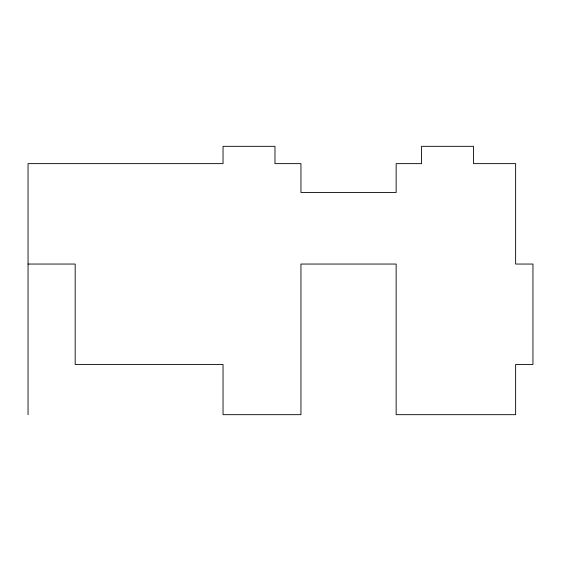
<?xml version="1.0" encoding="UTF-8"?>
<svg xmlns="http://www.w3.org/2000/svg" width="561" height="561" viewBox="0 0 561 561"><rect width="100%" height="100%" fill="white"/><g stroke="black" fill="none" stroke-linecap="round" stroke-linejoin="round"><path stroke-width="0.84" d="M28.05 264.049L75.181 264.049L75.181 364.468L223.04 364.468L223.04 414.677L300.948 414.677L300.948 264.049L396.15 264.049L396.15 414.677L515.636 414.677L515.636 364.468L532.95 364.468L532.95 264.049L515.636 264.049L515.636 163.637L473.505 163.637L473.505 146.323L421.563 146.323L421.563 163.637L396.15 163.637L396.15 192.486L300.948 192.486L300.948 163.637L274.981 163.637L274.981 146.323L223.04 146.323L223.04 163.637L28.05 163.63L28.05 414.677"/></g></svg>
